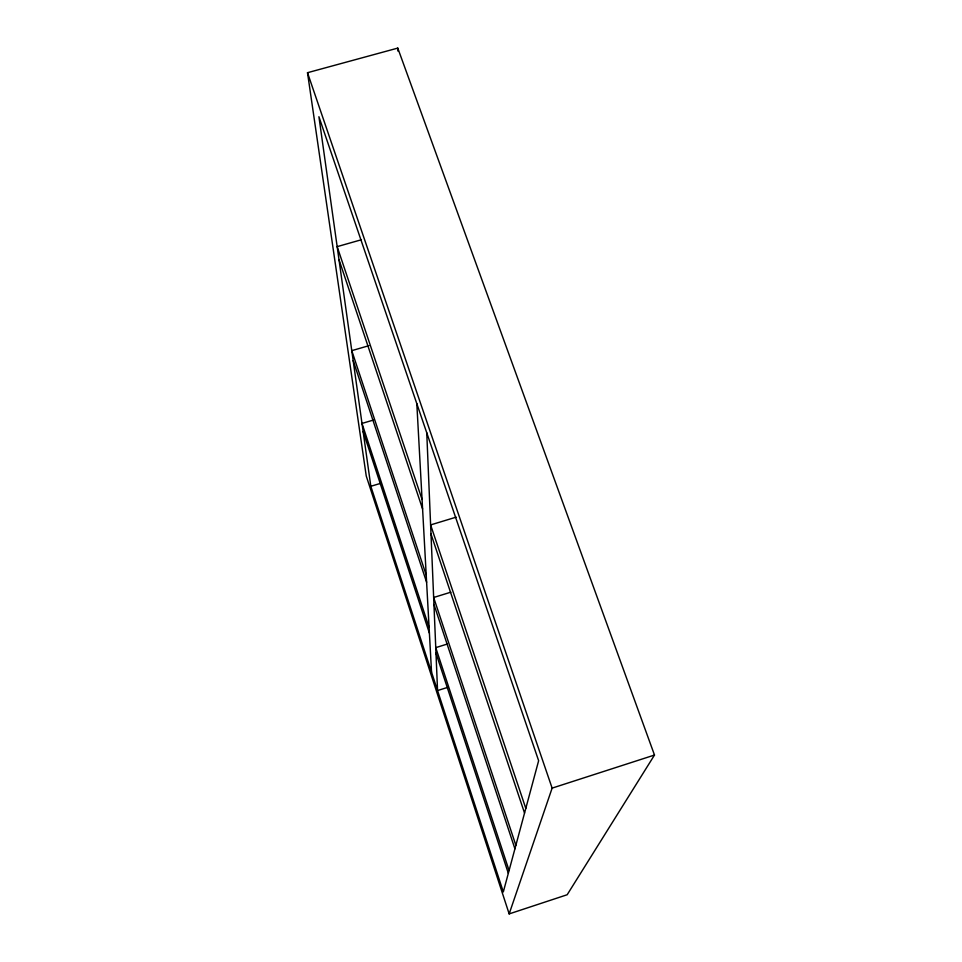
<?xml version="1.0" encoding="UTF-8"?>
<svg xmlns="http://www.w3.org/2000/svg" width="962" height="962" viewBox="0 0 962 962"><rect width="100%" height="100%" fill="white"/><g stroke="black" fill="none" stroke-linecap="round" stroke-linejoin="round"><path stroke-width="1.44" d="M509.163 913.9L552.128 788.118L307.503 72.703L397.775 48.1L654.497 755.05L567.171 894.744L509.163 913.9L366.257 476.046L307.503 72.703M552.128 788.118L654.497 755.05M447.462 687.445L437.554 690.56L426.755 432.792M447.186 644.071L435.75 647.642L509.078 870.538M450.853 592.183L433.658 597.486L515.86 845.321M456.156 517.159L430.615 524.915L525.805 808.381M370.827 486.291L318.915 116.715L538.636 760.714L503.318 891.93L370.827 486.291L380.904 483.261M373.533 420.021L362.001 423.424L429.076 627.344M368.963 345.659L351.779 350.661L426.214 575.048M361.399 239.754L337.169 246.633L422.065 499.446M338.997 259.644L422.583 508.958M431 534.042L524.543 813.058M353.186 360.63L426.611 582.25M433.946 604.389L514.923 848.809M363.131 431.505L429.401 633.128M435.978 653.174L508.333 873.316M397.775 48.1L397.943 51.094M416.811 403.631L431.541 672.149"/></g></svg>
